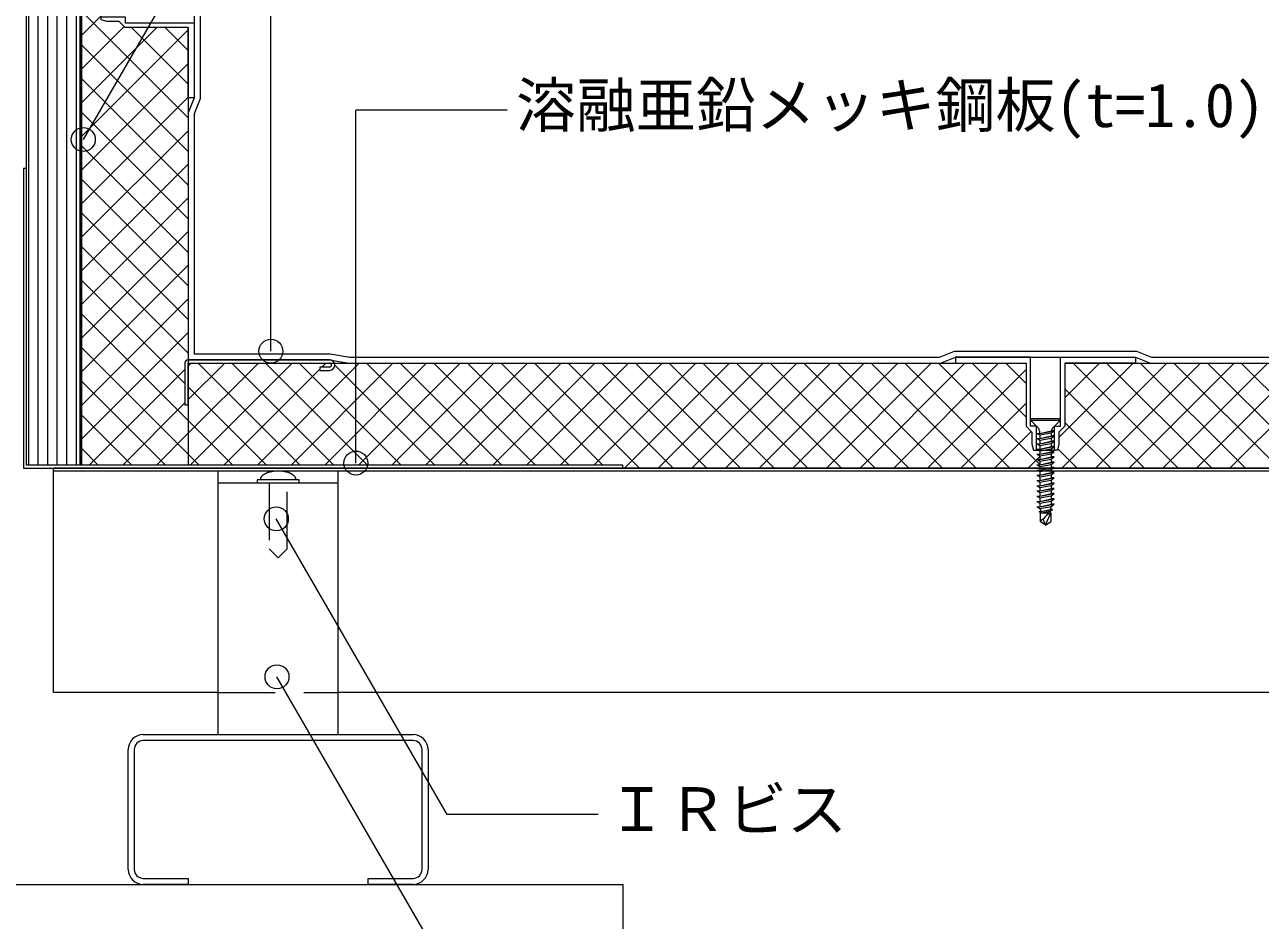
# Model space of a CAD drawing. Units: millimetres, scale not verified. Extents: x -1380 to 1380, y -955 to 955.
# Drawn here: x -354.4 to 57.8, y -255.7 to 43.3 of the extents above; entities that cross this region are included whole.
import ezdxf
from ezdxf.enums import TextEntityAlignment as Align

# ---------------------------------------------------------------- set-up
doc = ezdxf.new("R2010")
doc.units = ezdxf.units.MM
doc.header["$LTSCALE"] = 3
doc.linetypes.add('USER1', pattern=[9.525, 6.35, -3.175])
for name, color, linetype, lineweight in [('0-1_BOUSUI', 1, 'Continuous', 18), ('0-2_MOJI', 7, 'Continuous', 18), ('0-3_HATCH', 9, 'Continuous', 18), ('0-4_KANAMONO', 5, 'Continuous', 18), ('0-5_KANAMONO_SCREW', 4, 'Continuous', 18), ('0-6_TEKKOTU', 7, 'Continuous', 18), ('0-7_dannnetu', 6, 'Continuous', 18), ('0-8_bo-do', 3, 'Continuous', 18), ('0-C_doubuti', 5, 'Continuous', 18), ('0-D_dekki', 3, 'USER1', 18), ('0-F_zatu', 6, 'Continuous', 18)]:
    doc.layers.add(name, color=color, linetype=linetype, lineweight=lineweight)
doc.styles.add('ＭＳ ゴシック', font='')
doc.styles.get('ＭＳ ゴシック').set_extended_font_data('MS Gothic')

msp = doc.modelspace()

# ---------------------------------------------------------------- linework, layer by layer
at = {"layer": '0-1_BOUSUI'}
for points in [[(-605.283, 159.21), (-365.081, 159.21), (-360.081, 160.21), (-296.883, 160.21), (-296.883, 117.012), (-297.883, 112.012), (-297.883, 84.283), (-295.883, 79.283), (-295.883, 18.513), (-297.883, 13.513), (-297.883, -66.59), (-252.567, -66.59), (-245.99, -67.69), (-49.263, -67.69), (-44.263, -65.69), (16.507, -65.69), (21.507, -67.69), (329.935, -67.69)], [(-605.283, 157.21), (-364.883, 157.21), (-359.883, 158.21), (-298.883, 158.21), (-298.883, 117.21), (-299.883, 112.21), (-299.883, 83.898), (-297.883, 78.898), (-297.883, 18.898), (-299.883, 13.898), (-299.883, -68.59), (-252.733, -68.59), (-246.156, -69.69), (-48.878, -69.69), (-43.878, -67.69), (16.122, -67.69), (21.122, -69.69), (329.935, -69.69)]]:
    msp.add_lwpolyline(points, dxfattribs=at)
at = {"layer": '0-2_MOJI'}
for p, q in [((-272.308, -65.69), (-272.308, 52.066)), ((-193.513, 14.726), (-243.951, 14.726)), ((-243.951, -103.031), (-243.951, 14.726))]:
    msp.add_line(p, q, dxfattribs=at)
for points in [[(-227.453, 103.697), (-277.891, 103.697), (-334.883, 4.984)], [(-163.107, -220.324), (-213.545, -220.324), (-270.498, -121.68)], [(-151.839, -292.132), (-202.277, -292.132), (-270.264, -174.376)]]:
    msp.add_lwpolyline(points, dxfattribs=at)
for centre in [(-334.883, 4.984), (-334.883, 4.984), (-272.308, -65.69), (-272.308, -65.69), (-243.951, -103.031), (-243.951, -103.031), (-270.498, -121.68), (-270.498, -121.68), (-270.264, -174.376), (-270.264, -174.376)]:
    msp.add_circle(centre, 4, dxfattribs=at)
at = {"layer": '0-3_HATCH'}
for p, q in [((-353.083, -103.69), (-353.083, 47.613)), ((-349.908, -103.69), (-349.908, 47.148)), ((-346.733, -103.69), (-346.733, 47.048)), ((-343.558, -103.69), (-343.558, 46.215)), ((-340.383, -103.69), (-340.383, 46.648)), ((-337.208, -103.69), (-337.208, 47.048)), ((-335.483, 39.681), (-328.883, 46.281)), ((-299.883, 12.215), (-334.683, 47.015)), ((-335.483, 28.456), (-321.212, 42.727)), ((-335.483, 17.23), (-310.315, 42.398)), ((-335.483, 6.005), (-299.883, 41.605)), ((-299.883, 23.441), (-318.84, 42.398)), ((-299.883, 34.666), (-307.615, 42.398)), ((-299.883, 0.99), (-335.483, 36.59)), ((-335.483, -5.22), (-299.883, 30.38)), ((-299.883, -10.235), (-335.483, 25.365)), ((-335.483, -16.446), (-299.883, 19.154)), ((-299.883, -21.461), (-335.483, 14.139)), ((-335.483, -27.671), (-299.883, 7.929)), ((-299.883, -32.686), (-335.483, 2.914)), ((-335.483, -38.896), (-299.883, -3.296)), ((-299.883, -43.911), (-335.483, -8.311)), ((-335.483, -50.122), (-299.883, -14.522)), ((-299.883, -55.137), (-335.483, -19.537)), ((-335.483, -61.347), (-299.883, -25.747)), ((-299.883, -66.362), (-335.483, -30.762)), ((-335.483, -72.572), (-299.883, -36.972)), ((-300.983, -76.487), (-335.483, -41.987)), ((-335.483, -83.798), (-299.883, -48.198)), ((-299.883, -88.813), (-335.483, -53.213)), ((-335.483, -95.023), (-299.883, -59.423)), ((-299.883, -100.038), (-335.483, -64.438)), ((-299.883, -70.648), (-298.925, -69.69)), ((-299.883, -81.873), (-287.7, -69.69)), ((-299.883, -93.099), (-276.474, -69.69)), ((-299.249, -103.69), (-265.249, -69.69)), ((-262.554, -103.69), (-296.554, -69.69)), ((-251.329, -103.69), (-285.329, -69.69)), ((-276.798, -103.69), (-242.798, -69.69)), ((-240.104, -103.69), (-274.104, -69.69)), ((-265.573, -103.69), (-231.573, -69.69)), ((-228.878, -103.69), (-262.878, -69.69)), ((-255.324, -70.99), (-254.024, -69.69)), ((-254.348, -103.69), (-220.348, -69.69)), ((-243.122, -103.69), (-209.122, -69.69)), ((-206.428, -103.69), (-240.428, -69.69)), ((-231.897, -103.69), (-197.897, -69.69)), ((-195.203, -103.69), (-229.203, -69.69)), ((-220.672, -103.69), (-186.672, -69.69)), ((-183.977, -103.69), (-217.977, -69.69)), ((-209.446, -103.69), (-175.446, -69.69)), ((-172.752, -103.69), (-206.752, -69.69)), ((-198.221, -103.69), (-164.221, -69.69)), ((-161.527, -103.69), (-195.527, -69.69)), ((-186.996, -103.69), (-152.996, -69.69)), ((-149.301, -104.69), (-184.301, -69.69)), ((-175.771, -103.69), (-141.771, -69.69)), ((-138.076, -104.69), (-173.076, -69.69)), ((-164.545, -103.69), (-130.545, -69.69)), ((-126.851, -104.69), (-161.851, -69.69)), ((-154.32, -104.69), (-119.32, -69.69)), ((-115.625, -104.69), (-150.625, -69.69)), ((-143.095, -104.69), (-108.095, -69.69)), ((-104.4, -104.69), (-139.4, -69.69)), ((-131.869, -104.69), (-96.869, -69.69)), ((-93.175, -104.69), (-128.175, -69.69)), ((-120.644, -104.69), (-85.644, -69.69)), ((-81.949, -104.69), (-116.949, -69.69)), ((-109.419, -104.69), (-74.419, -69.69)), ((-70.724, -104.69), (-105.724, -69.69)), ((-98.193, -104.69), (-63.193, -69.69)), ((-59.499, -104.69), (-94.499, -69.69)), ((-86.968, -104.69), (-51.968, -69.69)), ((-48.273, -104.69), (-83.273, -69.69)), ((-75.743, -104.69), (-40.743, -69.69)), ((-37.048, -104.69), (-72.048, -69.69)), ((-64.517, -104.69), (-29.517, -69.69)), ((-25.823, -104.69), (-60.823, -69.69)), ((-15.728, -103.56), (-49.597, -69.69)), ((-20.378, -87.685), (-38.372, -69.69)), ((-20.378, -76.459), (-27.147, -69.69)), ((-9.378, -94.452), (15.384, -69.69)), ((-8.192, -104.492), (26.609, -69.69)), ((-7.378, -70.001), (-7.067, -69.69)), ((-7.378, -81.227), (4.159, -69.69)), ((30.128, -104.514), (-4.696, -69.69)), ((3.026, -104.499), (37.835, -69.69)), ((41.36, -104.521), (6.529, -69.69)), ((14.245, -104.505), (49.06, -69.69)), ((52.592, -104.528), (17.755, -69.69)), ((25.464, -104.512), (60.285, -69.69)), ((63.824, -104.534), (28.98, -69.69)), ((36.683, -104.518), (71.511, -69.69)), ((75.056, -104.541), (40.205, -69.69)), ((47.901, -104.525), (82.736, -69.69)), ((86.288, -104.547), (51.43, -69.69)), ((-332.925, -103.69), (-300.983, -71.748)), ((-288.024, -103.69), (-255.983, -71.649)), ((-217.653, -103.69), (-250.983, -70.36)), ((-53.292, -104.69), (-20.378, -71.776)), ((-307.456, -103.69), (-335.483, -75.663)), ((-273.78, -103.69), (-299.883, -77.587)), ((18.896, -104.508), (-7.378, -78.234)), ((-321.7, -103.69), (-300.983, -82.973)), ((-42.067, -104.69), (-20.378, -83.001)), ((-318.681, -103.69), (-335.483, -86.888)), ((-285.005, -103.69), (-299.883, -88.813)), ((7.664, -104.501), (-7.378, -89.459)), ((-310.474, -103.69), (-299.883, -93.099)), ((-30.841, -104.69), (-18.61, -92.458)), ((-329.906, -103.69), (-335.483, -98.114)), ((-3.568, -104.495), (-9.777, -98.286)), ((-296.23, -103.69), (-299.883, -100.038)), ((-19.616, -104.69), (-15.728, -100.802))]:
    msp.add_line(p, q, dxfattribs=at)
at = {"layer": '0-4_KANAMONO'}
msp.add_line((-252.733, -68.59), (-299.983, -68.59), dxfattribs=at)
for points in [[(-335.883, -103.69), (-335.883, -4.69), (-335.883, -0.958), (-335.883, 156.81), (-335.483, 156.81), (-335.483, -0.827), (-335.483, -4.559), (-335.483, -103.69)], [(-354.883, -4.69), (-354.883, -104.69), (-154.883, -104.69), (-154.883, -103.69), (-353.883, -103.69), (-353.883, -4.69)]]:
    msp.add_lwpolyline(points, close=True, dxfattribs=at)
for points in [[(-300.983, -69.59), (-300.983, -83.59), (-299.883, -83.59), (-299.883, -69.69), (-252.733, -69.69)], [(-252.733, -70.99), (-255.983, -70.99), (-255.983, -72.09), (-252.733, -72.09)]]:
    msp.add_lwpolyline(points, dxfattribs=at)
for centre, radius, start, end in [((-299.983, -69.59), 1, 90, 180), ((-252.733, -70.34), 1.75, 270, 90), ((-252.733, -70.34), 0.65, 270, 90)]:
    msp.add_arc(centre, radius, start, end, dxfattribs=at)
at = {"layer": '0-5_KANAMONO_SCREW'}
for p, q in [((-18.878, -88.19), (-8.878, -88.19)), ((-18.878, -88.69), (-18.878, -88.19)), ((-18.878, -88.69), (-16.458, -91.11)), ((-8.878, -88.69), (-8.878, -88.19)), ((-16.728, -93.115), (-15.728, -93.656)), ((-15.878, -92.24), (-15.939, -92.009)), ((-15.878, -92.24), (-15.728, -92.24)), ((-15.728, -93.115), (-12.028, -92.24)), ((-15.728, -93.115), (-15.728, -92.24)), ((-15.728, -93.656), (-15.728, -94.865)), ((-15.728, -94.865), (-12.028, -93.99)), ((-11.028, -92.24), (-12.028, -92.24)), ((-12.028, -92.99), (-12.028, -93.99)), ((-11.028, -93.99), (-12.028, -93.99)), ((-12.028, -94.74), (-12.028, -95.74)), ((-11.878, -92.24), (-11.816, -92.009)), ((-16.728, -94.865), (-15.728, -95.406)), ((-16.728, -96.615), (-15.728, -97.156)), ((-16.728, -98.365), (-15.728, -98.906)), ((-15.728, -95.406), (-15.728, -96.615)), ((-15.728, -96.615), (-12.028, -95.74)), ((-15.728, -97.156), (-12.028, -96.49)), ((-15.728, -97.156), (-15.728, -98.365)), ((-15.728, -98.365), (-12.028, -97.49)), ((-15.728, -98.906), (-15.728, -100.115)), ((-12.028, -96.49), (-11.028, -95.74)), ((-11.028, -95.74), (-12.028, -95.74)), ((-12.028, -96.49), (-12.028, -97.49)), ((-11.028, -97.49), (-12.028, -97.49)), ((-12.028, -98.24), (-12.028, -99.24)), ((-16.728, -100.115), (-15.728, -100.656)), ((-16.728, -101.865), (-15.728, -102.406)), ((-15.728, -100.115), (-12.028, -99.24)), ((-15.728, -100.656), (-15.728, -101.865)), ((-15.728, -101.865), (-12.028, -100.99)), ((-15.728, -102.406), (-15.728, -103.615)), ((-15.728, -103.615), (-12.028, -102.74)), ((-11.028, -99.24), (-12.028, -99.24)), ((-12.028, -99.99), (-12.028, -100.99)), ((-11.028, -100.99), (-12.028, -100.99)), ((-12.028, -101.74), (-12.028, -102.74)), ((-11.028, -102.74), (-12.028, -102.74)), ((-16.728, -103.615), (-15.728, -104.156)), ((-16.728, -105.365), (-15.728, -105.906)), ((-16.728, -107.115), (-15.728, -107.656)), ((-15.728, -104.156), (-15.728, -105.365)), ((-15.728, -105.365), (-12.028, -104.49)), ((-15.728, -105.906), (-15.728, -107.115)), ((-15.728, -107.115), (-12.028, -106.24)), ((-12.028, -103.49), (-12.028, -104.49)), ((-11.028, -104.49), (-12.028, -104.49)), ((-12.028, -105.24), (-12.028, -106.24)), ((-11.028, -106.24), (-12.028, -106.24)), ((-12.028, -106.99), (-12.028, -107.99)), ((-16.728, -108.865), (-15.728, -108.865)), ((-16.728, -108.865), (-15.728, -109.406)), ((-16.728, -110.615), (-15.728, -110.615)), ((-16.728, -110.615), (-15.728, -111.156)), ((-15.728, -107.656), (-15.728, -108.865)), ((-15.728, -108.865), (-11.028, -107.99)), ((-15.728, -108.865), (-12.028, -107.99)), ((-15.728, -109.406), (-12.028, -108.74)), ((-15.728, -109.406), (-15.728, -110.615)), ((-15.728, -110.615), (-11.028, -109.74)), ((-15.728, -110.615), (-12.028, -109.74)), ((-15.728, -111.156), (-12.028, -110.49)), ((-15.728, -111.156), (-15.728, -112.365)), ((-11.028, -107.99), (-12.028, -107.99)), ((-12.028, -108.74), (-11.028, -107.99)), ((-12.028, -108.74), (-12.028, -109.74)), ((-11.028, -109.74), (-12.028, -109.74)), ((-12.028, -110.49), (-11.028, -109.74)), ((-12.028, -110.49), (-12.028, -111.49)), ((-16.728, -112.365), (-15.728, -112.365)), ((-16.728, -114.115), (-15.728, -114.115)), ((-16.728, -114.115), (-15.728, -114.656)), ((-15.728, -112.365), (-11.028, -111.49)), ((-15.728, -112.365), (-12.028, -111.49)), ((-15.728, -112.906), (-15.728, -114.115)), ((-15.728, -114.115), (-11.028, -113.24)), ((-15.728, -114.115), (-12.028, -113.24)), ((-15.728, -114.656), (-12.028, -113.99)), ((-15.728, -114.656), (-15.728, -115.865)), ((-15.728, -115.865), (-11.028, -114.99)), ((-15.728, -115.865), (-12.028, -114.99)), ((-11.028, -111.49), (-12.028, -111.49)), ((-12.028, -112.24), (-11.028, -111.49)), ((-11.028, -113.24), (-12.028, -113.24)), ((-12.028, -113.99), (-11.028, -113.24)), ((-12.028, -113.99), (-12.028, -114.99)), ((-11.028, -114.99), (-12.028, -114.99)), ((-12.028, -115.74), (-11.028, -114.99)), ((-16.728, -115.865), (-15.728, -115.865)), ((-16.728, -115.865), (-15.728, -116.406)), ((-16.728, -117.615), (-15.728, -117.615)), ((-16.728, -117.615), (-15.728, -118.156)), ((-16.11, -119.19), (-15.31, -119.623)), ((-15.728, -116.406), (-12.028, -115.74)), ((-15.728, -116.406), (-15.728, -117.615)), ((-15.728, -117.615), (-11.028, -116.74)), ((-15.728, -117.615), (-12.028, -116.74)), ((-15.728, -118.156), (-12.028, -117.49)), ((-15.728, -118.156), (-15.31, -119.19)), ((-15.31, -119.19), (-11.55, -118.49)), ((-15.31, -119.623), (-12.35, -119.09)), ((-12.028, -117.49), (-12.35, -118.49)), ((-12.35, -119.09), (-12.35, -119.623)), ((-12.028, -115.74), (-12.028, -116.74)), ((-11.028, -116.74), (-12.028, -116.74)), ((-12.028, -117.49), (-11.028, -116.74)), ((-15.628, -119.623), (-15.628, -122.565)), ((-15.628, -119.623), (-12.128, -119.623)), ((-13.878, -123.79), (-15.628, -122.565)), ((-13.878, -123.79), (-14.619, -121.787)), ((-13.878, -123.79), (-12.128, -122.565))]:
    msp.add_line(p, q, dxfattribs=at)
for points in [[(-18.878, -88.69), (-8.878, -88.69), (-11.298, -91.11)], [(-16.728, -93.115), (-15.728, -93.115), (-11.028, -92.24)], [(-16.728, -94.865), (-15.728, -94.865), (-11.028, -93.99)], [(-15.728, -93.656), (-12.028, -92.99), (-11.028, -92.24)], [(-15.728, -95.406), (-12.028, -94.74), (-11.028, -93.99)], [(-16.728, -96.615), (-15.728, -96.615), (-11.028, -95.74)], [(-16.728, -98.365), (-15.728, -98.365), (-11.028, -97.49)], [(-15.728, -98.906), (-12.028, -98.24), (-11.028, -97.49)], [(-16.728, -100.115), (-15.728, -100.115), (-11.028, -99.24)], [(-16.728, -101.865), (-15.728, -101.865), (-11.028, -100.99)], [(-16.728, -103.615), (-15.728, -103.615), (-11.028, -102.74)], [(-15.728, -100.656), (-12.028, -99.99), (-11.028, -99.24)], [(-15.728, -102.406), (-12.028, -101.74), (-11.028, -100.99)], [(-15.728, -104.156), (-12.028, -103.49), (-11.028, -102.74)], [(-16.728, -105.365), (-15.728, -105.365), (-11.028, -104.49)], [(-16.728, -107.115), (-15.728, -107.115), (-11.028, -106.24)], [(-15.728, -105.906), (-12.028, -105.24), (-11.028, -104.49)], [(-15.728, -107.656), (-12.028, -106.99), (-11.028, -106.24)], [(-16.728, -112.365), (-15.728, -112.906), (-12.028, -112.24), (-12.028, -113.24)], [(-16.11, -119.19), (-15.31, -119.19), (-12.35, -118.49)], [(-12.35, -119.09), (-11.55, -118.49), (-12.35, -118.49)], [(-13.878, -123.79), (-12.128, -119.623), (-12.128, -122.565)]]:
    msp.add_lwpolyline(points, dxfattribs=at)
for centre, radius, start, end in [((-17.872, -92.525), 2, 14.93142, 45), ((-9.884, -92.525), 2, 135, 165.06858), ((-13.878, -123.79), 2.136, 110.30447, 145), ((-9.81, -124.808), 5.679, 114.08593, 147.8643)]:
    msp.add_arc(centre, radius, start, end, dxfattribs=at)
at = {"layer": '0-6_TEKKOTU'}
msp.add_lwpolyline([(-329.383, -267.69), (-454.883, -267.69), (-454.883, -243.69), (-154.883, -243.69), (-154.883, -267.69), (-280.383, -267.69)], dxfattribs=at)
at = {"layer": '0-7_dannnetu'}
for p, q in [((-299.883, 42.398), (-299.883, -103.69)), ((-299.883, -69.69), (-20.378, -69.69)), ((-7.378, -69.69), (329.935, -69.69)), ((-154.883, -104.69), (329.935, -104.69)), ((-154.883, -104.69), (329.935, -104.69))]:
    msp.add_line(p, q, dxfattribs=at)
at = {"layer": '0-8_bo-do'}
msp.add_lwpolyline([(-353.883, 156.81), (-335.883, 156.81), (-335.883, -103.69), (-353.883, -103.69)], close=True, dxfattribs=at)
at = {"layer": '0-C_doubuti'}
for p, q in [((-314.883, -193.69), (-224.883, -193.69)), ((-224.883, -195.69), (-314.883, -195.69)), ((-319.883, -238.69), (-319.883, -198.69)), ((-317.883, -198.69), (-317.883, -238.69)), ((-221.883, -238.69), (-221.883, -198.69)), ((-219.883, -198.69), (-219.883, -238.69)), ((-299.883, -243.69), (-314.883, -243.69))]:
    msp.add_line(p, q, dxfattribs=at)
for points in [[(-314.883, -241.69), (-299.883, -241.69), (-299.883, -243.69)], [(-224.883, -243.69), (-239.883, -243.69), (-239.883, -241.69), (-224.883, -241.69)]]:
    msp.add_lwpolyline(points, dxfattribs=at)
for centre, radius, start, end in [((-314.883, -198.69), 5, 90, 180), ((-224.883, -198.69), 5, 0, 90), ((-314.883, -198.69), 3, 90, 180), ((-224.883, -198.69), 3, 0, 90), ((-314.883, -238.69), 5, 180, 270), ((-314.883, -238.69), 3, 180, 270), ((-224.883, -238.69), 5, 270, 0), ((-224.883, -238.69), 3, 270, 0)]:
    msp.add_arc(centre, radius, start, end, dxfattribs=at)
at = {"layer": '0-D_dekki', "linetype": 'Continuous'}
for p, q in [((-344.883, -179.69), (-344.883, -104.69)), ((329.935, -104.69), (-344.883, -104.69)), ((329.935, -105.69), (-344.883, -105.69)), ((-289.883, -193.69), (-289.883, -105.69)), ((-249.883, -193.69), (-249.883, -105.69)), ((-289.883, -109.69), (-249.883, -109.69)), ((-289.883, -179.69), (-344.883, -179.69)), ((307.232, -179.69), (-249.883, -179.69))]:
    msp.add_line(p, q, dxfattribs=at)
at = {"layer": '0-D_dekki'}
msp.add_line((-289.883, -179.69), (-249.883, -179.69), dxfattribs=at)
msp.add_lwpolyline([(-276.883, -109.69), (-262.883, -109.69), (-262.883, -108.69), (-276.883, -108.69)], close=True, dxfattribs=at)
msp.add_lwpolyline([(-272.883, -109.69), (-272.883, -131.69), (-269.883, -134.69), (-266.883, -131.69), (-266.883, -109.69)], dxfattribs=at)
for centre, radius, start, end in [((-271.631, -111.343), 5.397, 103.41361, 129.70709), ((-269.811, -117.608), 11.918, 90.34476, 104.93646), ((-269.955, -117.608), 11.918, 75.06354, 89.65524), ((-268.135, -111.343), 5.397, 50.29291, 76.58639), ((-273.949, -108.762), 1.935, 125.7312, 177.88555), ((-265.817, -108.762), 1.935, 2.11445, 54.2688)]:
    msp.add_arc(centre, radius, start, end, dxfattribs=at)
at = {"layer": '0-F_zatu'}
for p, q in [((-18.878, -67.69), (-8.878, -67.69)), ((-16.878, -98.69), (-10.878, -98.69))]:
    msp.add_line(p, q, dxfattribs=at)
for points in [[(-320.883, 45.898), (-320.883, 43.898), (-297.883, 43.898), (-297.883, 18.898), (-299.883, 18.898), (-299.883, 42.398), (-320.883, 42.398), (-322.883, 44.398), (-326.883, 44.398), (-328.883, 44.898), (-328.883, 45.898)], [(-16.878, -90.69), (-18.878, -90.69), (-18.878, -67.69), (-43.878, -67.69), (-43.878, -69.69), (-20.378, -69.69), (-20.378, -90.69), (-18.378, -92.69), (-18.378, -96.69), (-17.878, -98.69), (-16.878, -98.69)], [(-10.878, -90.69), (-8.878, -90.69), (-8.878, -67.69), (16.122, -67.69), (16.122, -69.69), (-7.378, -69.69), (-7.378, -90.69), (-9.378, -92.69), (-9.378, -96.69), (-9.878, -98.69), (-10.878, -98.69)]]:
    msp.add_lwpolyline(points, close=True, dxfattribs=at)

# ---------------------------------------------------------------- texts
at = {"layer": '0-2_MOJI', "style": 'ＭＳ ゴシック'}
for s, p in [('溶融亜鉛メッキ鋼板(t=1.0)', (-190.513, 4.726)), ('ＩＲビス', (-160.107, -230.324))]:
    msp.add_text(s, height=14.66, dxfattribs=at).set_placement(p, align=Align.BOTTOM_LEFT)

doc.saveas('drawing.dxf')
